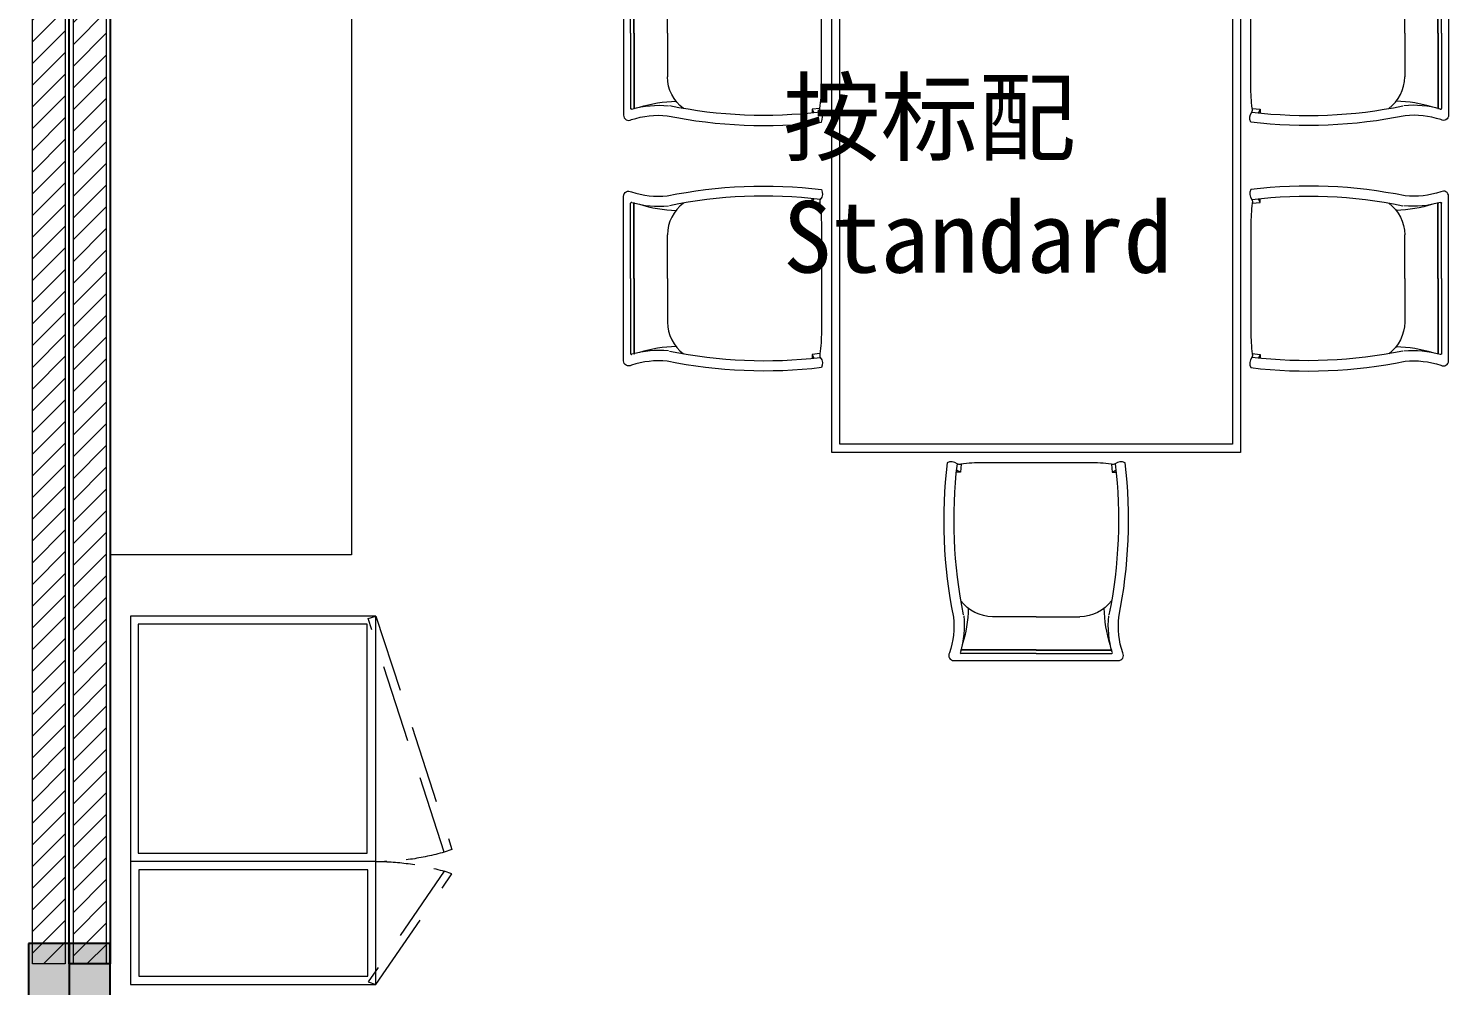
# Model space of a CAD drawing. Header units: inches. Extents: x -315689 to -186947, y -1261464 to -1173043.
# Drawn here: x -258652 to -255179, y -1182141 to -1179802 of the extents above; entities that cross this region are included whole.
import ezdxf

# ---------------------------------------------------------------- set-up
doc = ezdxf.new("R2010")
doc.units = ezdxf.units.IN
doc.header["$LTSCALE"] = 30
doc.header["$MEASUREMENT"] = 0
for name, pattern in [('CENTER-1', [10, 6.25, -1.25, 1.25, -1.25]), ('HIDDEN', [9.525, 6.35, -3.175]), ('HIDDEN2', [4.7625, 3.175, -1.5875])]:
    doc.linetypes.add(name, pattern=pattern)
for name, color, linetype, lineweight in [('200mm Wall', 7, 'Continuous', 20), ('A-WALL-4-20', 252, 'Continuous', 0), ('D-FURNITURES-COUNTER-CABINET', 40, 'Continuous', 0), ('E-FIXTURES-KITCHEN', 251, 'Continuous', 0), ('floor', 1, 'Continuous', 18), ('Grid-Line', 1, 'CENTER-1', 5), ('TEXT2', 7, 'Continuous', 25)]:
    doc.layers.add(name, color=color, linetype=linetype, lineweight=lineweight)
doc.layers.add('WALL', color=3, linetype='Continuous')
doc.styles.add('Annotative', font='arial.ttf')
pattern_1 = [(45, (-312528.227, -764272.604), (-26.5165043, 26.5165043), [])]

# ---------------------------------------------------------------- blocks, each defined once
blk = doc.blocks.new('zhu2')
at = {"lineweight": 25}
blk.add_hatch(color=5, dxfattribs=at).paths.add_polyline_path([(704694, -104492), (704694, -104792), (704894, -104792), (704894, -104492)])
at = {"color": 5, "lineweight": 25}
for p, q in [((704794, -104492), (704794, -104792)), ((704694, -104642), (704894, -104642))]:
    blk.add_line(p, q, dxfattribs=at)
blk.add_lwpolyline([(704694, -104492), (704694, -104792), (704894, -104792), (704894, -104492), (704694, -104492)], dxfattribs=at)
blk = doc.blocks.new('jgzhuzjd')
at = {"color": 3, "lineweight": 25}
blk.add_blockref('zhu2', (-415512.5, 110653), dxfattribs=at)
blk = doc.blocks.new('AR-DINING-CHAIR')
at = {"color": 0}
for p, q in [((0.2273, 0.4758), (0.0436, 0.4758)), ((0.2273, 0.4676), (0.0439, 0.4676)), ((0.2273, 0.4668), (0.0439, 0.4668)), ((0.2273, 0.4758), (0.4111, 0.4758)), ((0.2273, 0.4676), (0.4107, 0.4676)), ((0.2273, 0.4668), (0.4107, 0.4668)), ((0.2273, 0.3858), (0.1205, 0.3858)), ((0.2273, 0.3858), (0.3341, 0.3858)), ((0.0417, 0.0321), (0.0321, 0.0321)), ((0.0417, 0.0321), (0.0326, 0.0278)), ((0.0435, 0.0127), (0.0417, 0.0321)), ((0.4112, 0.0127), (0.4129, 0.0321)), ((0.4129, 0.0321), (0.4225, 0.0321)), ((0.4129, 0.0321), (0.4221, 0.0278))]:
    blk.add_line(p, q, dxfattribs=at)
blk.add_lwpolyline([(0.4387, 0.4737, 0.102523), (0.4291, 0.3863, -0.080461), (0.4447, 0.0091, -0.3023), (0.4203, 0.012, 0.197932), (0.4111, 0.0127, -0.028193), (0.3571, 0.0091), (0.227, 0.0091), (0.097, 0.0091, -0.028193), (0.0429, 0.0127, 0.197932), (0.0338, 0.012, -0.3023), (0.0093, 0.0091, -0.080461), (0.0249, 0.3863, 0.102523), (0.0153, 0.4737, -0.587111), (0.0261, 0.4929), (0.4279, 0.4929, -0.587111)], format="xyb", close=True, dxfattribs=at)
for centre, radius, start, end in [((0.044, 0.4735), 0.00242, 100.345, 201.3742), ((-0.1898, 0.4063), 0.2409, 354.5513, 15.9626), ((0.0439, 0.4669), 0.000725, 87.3762, 197.5208), ((0.0438, 0.4664), 0.000433, 71.7715, 189.2202), ((-0.2563, 0.3584), 0.3173, 1.1591, 17.5641), ((0.7109, 0.3584), 0.3173, 162.4359, 178.8409), ((0.6445, 0.4063), 0.2409, 164.0374, 185.4487), ((0.4107, 0.4669), 0.000725, 342.4792, 92.6238), ((0.4109, 0.4664), 0.000433, 350.7798, 108.2285), ((0.4106, 0.4735), 0.00242, 338.6258, 79.655), ((0.1214, 0.2879), 0.0978, 90.5164, 143.1927), ((0.3332, 0.2879), 0.0978, 36.8073, 89.4836), ((1.1806, 0.1494), 1.1544, 168.4357, 186.8363), ((-0.7259, 0.1494), 1.1544, 353.1637, 11.5643), ((0.0397, 0.0013), 0.012, 71.7536, 116.5375), ((0.4149, 0.0013), 0.012, 63.4625, 108.2464)]:
    blk.add_arc(centre, radius, start, end, dxfattribs=at)
blk = doc.blocks.new('AR-Dining-Table-6-Paxs_Flat-A')
at = {"color": 0}
for points in [[(500, -700), (500, 700), (-500, 700), (-500, -700)], [(480, -680), (480, 680), (-480, 680), (-480, -680)]]:
    blk.add_lwpolyline(points, close=True, dxfattribs=at)
at = {"color": 0, "xscale": -1000, "yscale": 1000, "zscale": 1000}
blk.add_blockref('AR-DINING-CHAIR', (227, 715.9), dxfattribs=at)
at = {"color": 0, "yscale": 1000, "zscale": 1000}
for p, xscale, rotation in [((-515.9, 552), -1000, 90), ((515.9, 552), 1000, 270), ((-515.9, -502), 1000, 90), ((515.9, -502), -1000, 270), ((227, -715.9), 1000, 180)]:
    blk.add_blockref('AR-DINING-CHAIR', p, dxfattribs=dict(at, xscale=xscale, rotation=rotation))
blk = doc.blocks.new('AR-Fridge-Double-Doors_Flat-A')
at = {"color": 0, "linetype": 'Continuous'}
blk.add_line((-600, 300), (0, 300.3), dxfattribs=at)
at = {"color": 0, "linetype": 'HIDDEN'}
for points in [[(-600, 900), (-785.9, 329.5), (-766.8, 323.3), (-581, 893.8)], [(-600, 0), (-785.9, 270.5), (-766.8, 276.7), (-581, 6.2)]]:
    blk.add_lwpolyline(points, close=True, dxfattribs=at)
at = {"color": 0, "linetype": 'Continuous'}
blk.add_lwpolyline([(0, 0), (-600, 0), (-600, 900), (0, 900)], close=True, dxfattribs=at)
at = {"color": 0}
for points in [[(-18.1, 320.3), (-578.1, 320.3), (-578.1, 880.3), (-18.1, 880.3)], [(-20, 20.3), (-580, 20.3), (-580, 280.3), (-20, 280.3)]]:
    blk.add_lwpolyline(points, close=True, dxfattribs=at)
at = {"color": 0, "linetype": 'HIDDEN2'}
for centre, start, end in [((-600, 900), 253.8638, 270), ((-600, -300), 90, 106.1362)]:
    blk.add_arc(centre, 600.3, start, end, dxfattribs=at)
blk = doc.blocks.new('GL')
at = {"layer": 'A-WALL-4-20'}
h = blk.add_hatch(dxfattribs=at)
h.set_pattern_fill('ANSI31', color=253, scale=300)
h.set_pattern_definition(pattern_1)
h.paths.add_polyline_path([(-258641.9, -1178387.9), (-258561.9, -1178387.9), (-258561.9, -1182087.9), (-258641.9, -1182087.9)])
h = blk.add_hatch(dxfattribs=at)
h.set_pattern_fill('ANSI31', color=253, scale=300)
h.set_pattern_definition(pattern_1)
h.paths.add_polyline_path([(-258541.9, -1178387.9), (-258461.9, -1178387.9), (-258461.9, -1182087.9), (-258541.9, -1182087.9)])
at = {"layer": 'D-FURNITURES-COUNTER-CABINET', "ltscale": 0.5}
blk.add_lwpolyline([(-256836.9, -1177787.9), (-256651.9, -1177787.9), (-256651.9, -1178377.9), (-257861.9, -1178377.9), (-257861.9, -1181087.9), (-258451.9, -1181087.9), (-258451.9, -1177787.9), (-257866.9, -1177787.9)], dxfattribs=at)
at = {"layer": 'floor', "color": 253}
for points in [[(-258641.9, -1178387.9), (-258561.9, -1178387.9), (-258561.9, -1182087.9), (-258641.9, -1182087.9)], [(-258541.9, -1178387.9), (-258461.9, -1178387.9), (-258461.9, -1182087.9), (-258541.9, -1182087.9)]]:
    blk.add_lwpolyline(points, close=True, dxfattribs=at)
at = {"layer": 'WALL'}
blk.add_lwpolyline([(-258451.9, -1182087.9), (-258551.9, -1182087.9), (-258551.9, -1178387.9), (-258451.9, -1178387.9)], close=True, dxfattribs=at)
at = {"layer": '200mm Wall'}
blk.add_blockref('jgzhuzjd', (-547833.4, -1188198.9), dxfattribs=at)
at = {"layer": 'E-FIXTURES-KITCHEN', "xscale": -1}
for name, p in [('AR-Dining-Table-6-Paxs_Flat-A', (-256187.4, -1180137.9)), ('AR-Fridge-Double-Doors_Flat-A', (-258401.9, -1182137.9))]:
    blk.add_blockref(name, p, dxfattribs=at)
at = {"layer": 'TEXT2', "color": 22, "true_color": 0xe02606, "insert": (-256806.2, -1179931.7), "char_height": 175, "attachment_point": 1, "style": 'Annotative'}
blk.add_mtext('{\\fSimSun|b0|i0|c134|p2;按标配\\fSimSun|b0|i0|c0|p2;\\PStandard}', dxfattribs=at)

msp = doc.modelspace()

# ---------------------------------------------------------------- linework, layer by layer
at = {"layer": 'Grid-Line', "ltscale": 2}
msp.add_line((-258551.9, -1175518.8), (-258551.9, -1197687.9), dxfattribs=at)

# ---------------------------------------------------------------- next in the draw order: block references
msp.add_blockref('GL', (0, 0))

doc.saveas('drawing.dxf')
